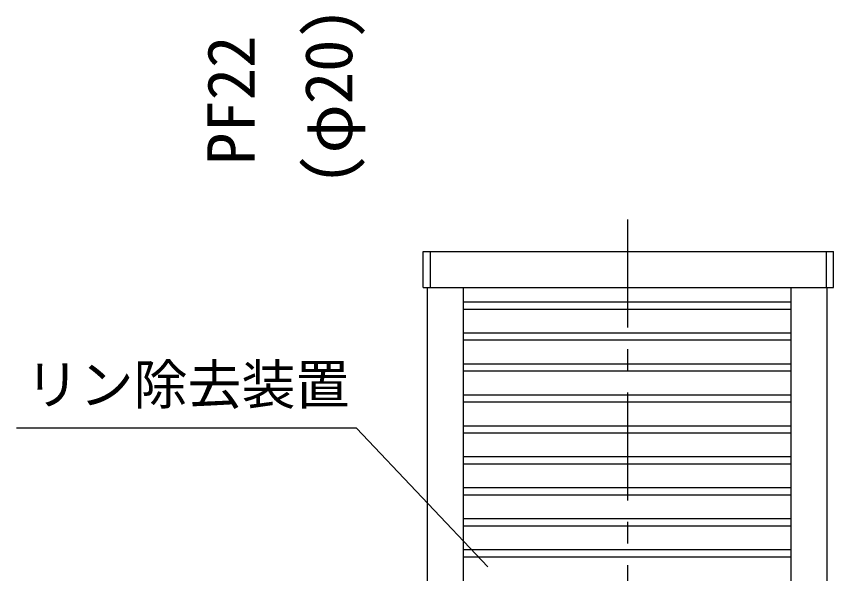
# Model space of a CAD drawing. Units: millimetres, scale not verified. Extents: x -23960 to 8910, y -6308 to 6308.
# Drawn here: x 228 to 1363, y 3786 to 4560 of the extents above; entities that cross this region are included whole.
import ezdxf
from ezdxf.enums import TextEntityAlignment as Align

# ---------------------------------------------------------------- set-up
doc = ezdxf.new("R2010")
doc.units = ezdxf.units.MM
doc.header["$LTSCALE"] = 30
doc.linetypes.add('CHAIN1', pattern=[8, 5, -1, 1, -1])
doc.layers.add('0-F_文字', color=3, linetype='Continuous', lineweight=25)
doc.styles.add('ＭＳ ゴシック', font='')
doc.styles.get('ＭＳ ゴシック').set_extended_font_data('MS Gothic')

msp = doc.modelspace()

# ---------------------------------------------------------------- linework, layer by layer
at = {"layer": '0-F_文字', "linetype": 'CHAIN1'}
msp.add_line((1076.43, 4277.67), (1076.43, 3269.14), dxfattribs=at)
at = {"layer": '0-F_文字'}
for p, q in [((792.99, 4183.41), (792.99, 4233.41)), ((792.99, 4233.41), (1362.99, 4233.41)), ((802.99, 4183.41), (802.99, 4233.41)), ((1352.99, 4183.41), (1352.99, 4233.41)), ((1362.99, 4183.41), (1362.99, 4233.41)), ((792.99, 4183.41), (1362.99, 4183.41)), ((798.93, 3371.41), (798.93, 4183.41)), ((848.93, 3371.41), (848.93, 4183.41)), ((1303.93, 3371.41), (1303.93, 4183.41)), ((1353.93, 3371.41), (1353.93, 4183.41)), ((848.93, 4163.41), (1303.93, 4163.41)), ((848.93, 4153.41), (1303.93, 4153.41)), ((848.93, 4120.41), (1303.93, 4120.41)), ((848.93, 4110.41), (1303.93, 4110.41)), ((848.93, 4077.41), (1303.93, 4077.41)), ((848.93, 4067.41), (1303.93, 4067.41)), ((848.93, 4034.41), (1303.93, 4034.41)), ((848.93, 4024.41), (1303.93, 4024.41)), ((848.93, 3991.41), (1303.93, 3991.41)), ((848.93, 3981.41), (1303.93, 3981.41)), ((848.93, 3948.41), (1303.93, 3948.41)), ((848.93, 3938.41), (1303.93, 3938.41)), ((848.93, 3905.41), (1303.93, 3905.41)), ((848.93, 3895.41), (1303.93, 3895.41)), ((848.93, 3862.41), (1303.93, 3862.41)), ((848.93, 3852.41), (1303.93, 3852.41)), ((848.93, 3819.41), (1303.93, 3819.41)), ((848.93, 3809.41), (1303.93, 3809.41))]:
    msp.add_line(p, q, dxfattribs=at)
at = {"layer": '0-F_文字', "color": 4}
for p, q in [((700.24, 3988.03), (227.64, 3988.03)), ((882.81, 3795.49), (700.24, 3988.03))]:
    msp.add_line(p, q, dxfattribs=at)

# ---------------------------------------------------------------- texts
at = {"layer": '0-F_文字', "color": 4, "style": 'ＭＳ ゴシック'}
for s, p in [('(φ20)', (714.04, 4324.65)), ('PF22', (578.5, 4353.41))]:
    msp.add_text(s, height=65.98, rotation=90, dxfattribs=at).set_placement(p, align=Align.BOTTOM_LEFT)
msp.add_text('リン除去装置', height=54.99, dxfattribs=at).set_placement((240.35, 4004.63), align=Align.BOTTOM_LEFT)

doc.saveas('drawing.dxf')
